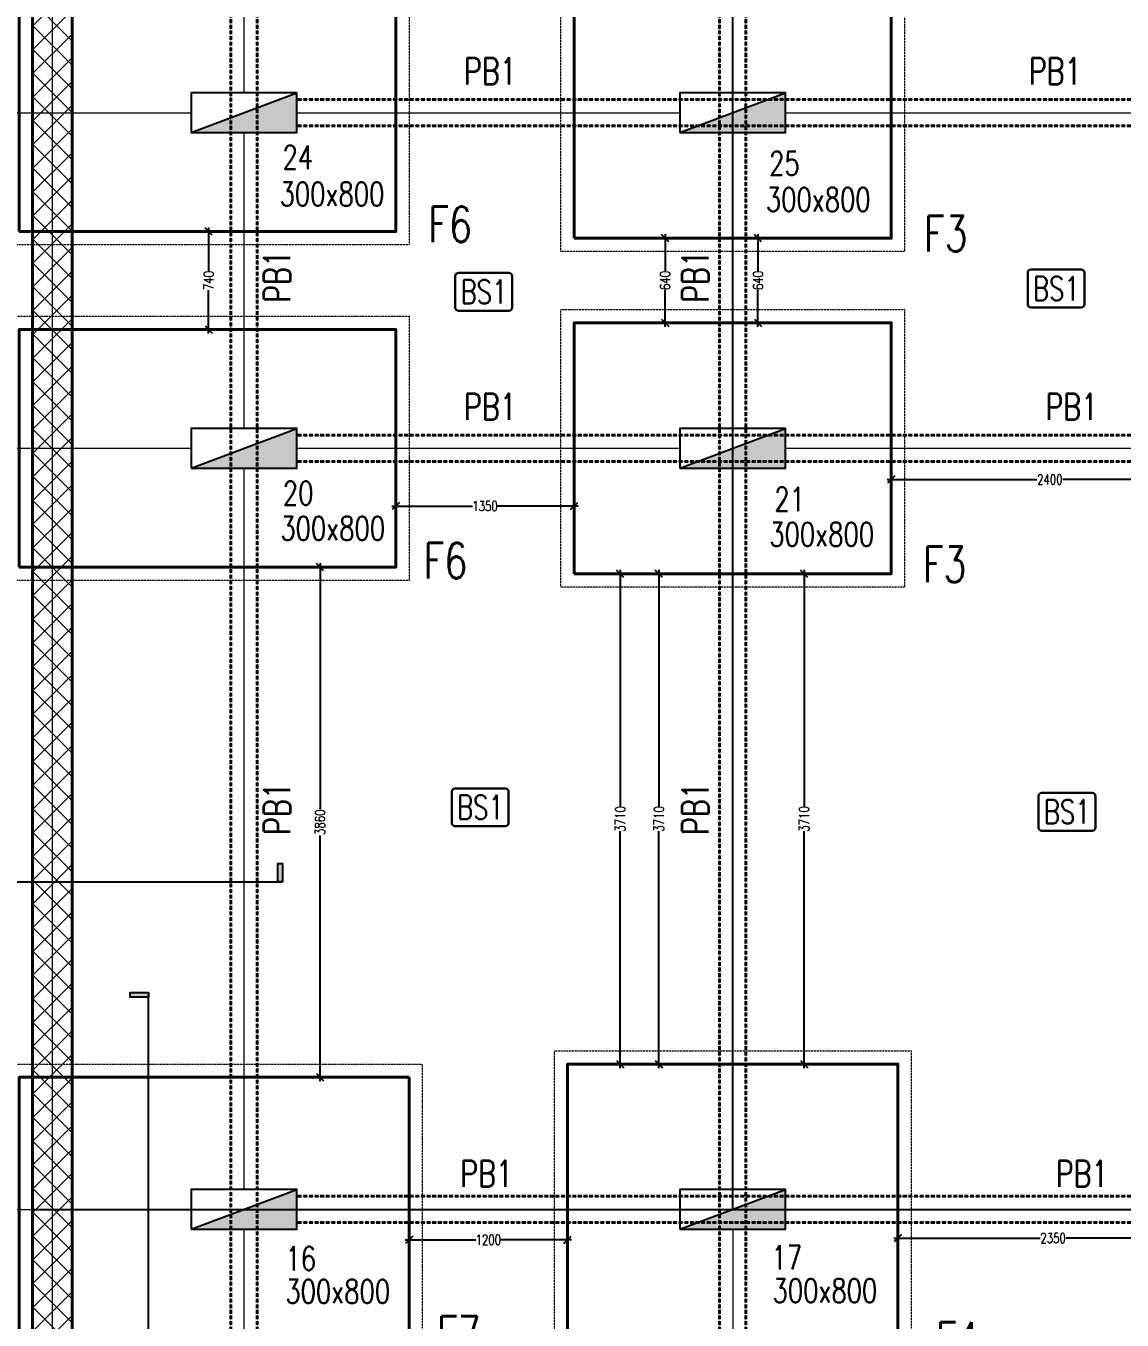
# Model space of a CAD drawing. Header units: millimetres. Extents: x -226110 to 125224, y -84 to 62581.
# Drawn here: x -51959 to -43662, y 17864 to 27659 of the extents above; entities that cross this region are included whole.
import ezdxf
from ezdxf.enums import TextEntityAlignment as Align

# ---------------------------------------------------------------- set-up
doc = ezdxf.new("R2010")
doc.units = ezdxf.units.MM
doc.set_wipeout_variables(frame=1)
for name, pattern in [('CENTER', [2, 1.25, -0.25, 0.25, -0.25]), ('CENTER2', [28.575, 19.05, -3.175, 3.175, -3.175]), ('DASHED2', [9.525, 6.35, -3.175]), ('DOT2', [0.125, 0, -0.125]), ('HIDDEN', [0.375, 0.25, -0.125]), ('HIDDEN2', [4.7625, 3.175, -1.5875])]:
    doc.linetypes.add(name, pattern=pattern)
for name, color, linetype, lineweight in [('Geo Col Size', 36, 'Continuous', 30), ('Geo GF11.12.23$0$Geo Col Hatch', 66, 'Continuous', 5), ('Geo GF11.12.23$0$Geo Column', 10, 'Continuous', 25), ('Geo-Beam 3', 9, 'HIDDEN2', 40), ('Geo-COLUMN-NO', 3, 'Continuous', 30), ('Geo-COLUMNS', 10, 'Continuous', 30), ('Geo-Dim  Sec & Plan', 250, 'Continuous', 25), ('Geo-Footing', 22, 'Continuous', 40), ('Geo-Footing inner L', 48, 'Continuous', 20), ('Geo-Footing Name', 7, 'Continuous', 30), ('Geo-Footing Pcc L', 251, 'HIDDEN', 13), ('Geo-GRID', 250, 'CENTER2', 13), ('Geo-Grid L', 250, 'CENTER', 13), ('Geo-RCC-PATT-RAMP', 8, 'Continuous', 13), ('Geo-Retaining-W-L', 126, 'Continuous', 40), ('Geo-Sec Sml', 7, 'Continuous', 25), ('Geo-TEXT-SLAB', 232, 'Continuous', 30)]:
    doc.layers.add(name, color=color, linetype=linetype, lineweight=lineweight)
doc.styles.add('Geo Txt Narr', font='simplex8.shx')
doc.styles.add('ISCOPEUR', font='isocpeur.ttf')
doc.styles.add('simplex', font='simplex.shx', dxfattribs={"width": 0.75})
doc.dimstyles.new('Geo1-30 Dim 100', dxfattribs={"dimtxt": 75, "dimasz": 55, "dimexe": 50, "dimexo": 0.2, "dimgap": 0.1, "dimtad": 0, "dimdec": 0, "dimdsep": 46, "dimtxsty": 'simplex', "dimblk": 'OBLIQUE', "dimcen": 5, "dimdle": 30, "dimclrd": 252, "dimclre": 252, "dimclrt": 34, "dimadec": 0, "dimazin": 0, "dimtfac": 1, "dimtdec": 0, "dimtmove": 0, "dimatfit": 3, "dimfxl": 100, "dimfxlon": 1, "dimlwd": -1, "dimlwe": -1, "dimarcsym": 0})

# ---------------------------------------------------------------- blocks, each defined once
blk = doc.blocks.new('*U681')
at = {"layer": 'Geo-Footing'}
blk.add_lwpolyline([(-1700, -900), (-1700, 900), (1150, 900), (1150, -900)], close=True, dxfattribs=at)
at = {"layer": 'Geo-Footing inner L', "linetype": 'DOT2', "ltscale": 2}
blk.add_lwpolyline([(-400, -150), (400, -150), (400, 150), (-400, 150)], close=True, dxfattribs=at)
at = {"layer": 'Geo-Footing Pcc L', "linetype": 'DASHED2', "lineweight": 20, "ltscale": 0.3}
blk.add_lwpolyline([(-1800, -1000), (-1800, 1000), (1250, 1000), (1250, -1000)], close=True, dxfattribs=at)
at = {"layer": 'Geo-Footing Name', "style": 'simplex', "width": 0.75}
blk.add_attdef('F6', (1045, -1485), '', height=270, dxfattribs=at)
blk = doc.blocks.new('GRID')
at = {"layer": 'Geo-Grid L', "ltscale": 3}
for p, q in [((-9570, 51726.6), (-9570, -6705.1)), ((-8120, 51726.6), (-8120, -6705.1)), ((-4420, 51726.6), (-4420, -6705.1)), ((-12192.8, 16600), (13410.8, 16600)), ((-12192.8, 14060.1), (13410.8, 14060.1)), ((-12192.8, 8300), (13410.8, 8300))]:
    blk.add_line(p, q, dxfattribs=at)
blk = doc.blocks.new('A$C20a6246b1')
at = {"layer": 'Geo-RCC-PATT-RAMP'}
h = blk.add_hatch(dxfattribs=at)
h.set_pattern_fill('ANSI37', color=256, scale=40)
edge = h.paths.add_edge_path()
edge.add_line((10909.6, 11849.5), (10909.6, 8599.5))
edge.add_line((10909.6, 8599.5), (11109.5, 8599.5))
edge.add_line((11109.5, 8599.5), (11109.5, 1999.5))
edge.add_line((11109.5, 1999.5), (12009.5, 1999.5))
edge.add_line((12009.5, 1999.5), (12009.5, -800.5))
edge.add_line((12009.5, -800.5), (-2810.5, -800.5))
edge.add_line((-2810.5, -800.5), (-2810.5, 45749.5))
edge.add_line((-2810.5, 45749.5), (-1510.5, 45749.5))
edge.add_line((-1510.5, 45749.5), (-1510.5, 51339.5))
edge.add_line((-1510.5, 51339.5), (2439.5, 51339.5))
edge.add_arc((4876.8, 51453.3), 2439.9, 93.09999, 182.67342, ccw=False)
edge.add_line((4744.8, 53889.7), (12205.4, 53889.5))
edge.add_arc((11922.2, 48006.6), 5889.8, 54.59966, 87.24425, ccw=False)
edge.add_line((15334.1, 52807.5), (15912.2, 52338.8))
edge.add_arc((11852, 47931.9), 5992.2, 10.07153, 47.3451, ccw=False)
edge.add_arc((17259.5, 48892.3), 500, 0, 10.07153, ccw=False)
edge.add_line((17759.5, 48892.3), (17759.5, -1000.6))
edge.add_line((17759.5, -1000.6), (18059.5, -1000.6))
edge.add_line((18059.5, -1000.6), (18059.5, 48874.5))
edge.add_arc((17059.5, 48874.5), 1000, 0, 10.26058)
edge.add_arc((11852, 47931.9), 6292.2, 10.26058, 47.43257)
edge.add_line((16108.4, 52565.9), (15515.7, 53046.4))
edge.add_arc((11922.2, 48006.6), 6189.8, 54.51055, 87.31184)
edge.add_line((12212.5, 54189.5), (4756.4, 54189.7))
edge.add_arc((4875.2, 51454), 2738.3, 92.48497, 176.11415)
edge.add_line((2143.2, 51639.5), (-1810.5, 51639.5))
edge.add_line((-1810.5, 51639.5), (-1810.5, 46049.5))
edge.add_line((-1810.5, 46049.5), (-3110.5, 46049.5))
edge.add_line((-3110.5, 46049.5), (-3110.5, -1100.5))
edge.add_line((-3110.5, -1100.5), (12309.5, -1100.5))
edge.add_line((12309.5, -1100.5), (12309.5, 2299.5))
edge.add_line((12309.5, 2299.5), (11409.5, 2299.5))
edge.add_line((11409.5, 2299.5), (11409.5, 8899.5))
edge.add_line((11409.5, 8899.5), (11209.6, 8899.5))
edge.add_line((11209.6, 8899.5), (11209.6, 11549.5))
edge.add_line((11209.6, 11549.5), (12309.5, 11549.5))
edge.add_line((12309.5, 11549.5), (12309.5, 49039.5))
edge.add_line((12309.5, 49039.5), (7389.5, 49039.5))
edge.add_line((7389.5, 49039.5), (7389.5, 48739.5))
edge.add_line((7389.5, 48739.5), (12009.5, 48739.5))
edge.add_line((12009.5, 48739.5), (12009.5, 11849.5))
edge.add_line((12009.5, 11849.5), (10909.6, 11849.5))
at = {"layer": 'Geo-Retaining-W-L'}
for points in [[(-3110.5, 46049.5), (-3110.5, -1100.5), (12309.5, -1100.5), (12309.5, 2299.5), (11409.5, 2299.5), (11409.5, 8899.5), (11209.6, 8899.5), (11209.6, 11549.5), (12309.5, 11549.5), (12309.5, 49039.5)], [(12009.5, 48739.5), (12009.5, 11849.5), (10909.6, 11849.5), (10909.6, 8599.5), (11109.5, 8599.5), (11109.5, 1999.5), (12009.5, 1999.5), (12009.5, -800.5), (-2810.5, -800.5), (-2810.5, 45749.5)]]:
    blk.add_lwpolyline(points, dxfattribs=at)
blk = doc.blocks.new('*U512')
at = {"layer": 'Geo-Footing'}
blk.add_lwpolyline([(-1200, -950), (-1200, 950), (1200, 950), (1200, -950)], close=True, dxfattribs=at)
at = {"layer": 'Geo-Footing Pcc L', "linetype": 'DASHED2', "lineweight": 20, "ltscale": 0.3}
blk.add_lwpolyline([(-1300, -1050), (-1300, 1050), (1300, 1050), (1300, -1050)], close=True, dxfattribs=at)
at = {"layer": 'Geo-Footing Name', "style": 'simplex', "width": 0.75}
blk.add_attdef('F3', (1280, -1310), '', height=270, dxfattribs=at)
blk = doc.blocks.new('*U1255')
at = {"layer": 'Geo Col Size', "style": 'simplex', "width": 0.75}
blk.add_attdef('300X800', (278.4, -468.6), '', height=180, dxfattribs=at)
blk.add_wipeout([(-400, 150), (400, 150), (400, -150), (-400, -150)]).dxf.layer = 'Geo GF11.12.23$0$Geo Column'
at = {"layer": 'Geo GF11.12.23$0$Geo Col Hatch'}
h = blk.add_hatch(color=256, dxfattribs=at)
h.dxf.hatch_style = 1
h.paths.add_polyline_path([(-400, -150), (400, -150), (400, 150)])
at = {"layer": 'Geo GF11.12.23$0$Geo Column'}
blk.add_line((-400, -150), (400, 150), dxfattribs=at)
blk.add_lwpolyline([(-400, -150), (400, -150), (400, 150), (-400, 150)], close=True, dxfattribs=at)
blk = doc.blocks.new('Geo GF11.12.23')
ref = blk.add_blockref('*U1255', (46433, 24543))
ref.add_attrib('300X800', '300x800', (46703.6, 23837.6), dxfattribs={"layer": 'Geo Col Size', "height": 180, "style": 'simplex', "width": 0.75})
ref = blk.add_blockref('*U1255', (50133, 24543))
ref.add_attrib('300X800', '300x800', (50384, 23795.6), dxfattribs={"layer": 'Geo Col Size', "height": 180, "style": 'simplex', "width": 0.75})
ref = blk.add_blockref('*U1255', (46433, 22003))
ref.add_attrib('300X800', '300x800', (46709.2, 21306.8), dxfattribs={"layer": 'Geo Col Size', "height": 180, "style": 'simplex', "width": 0.75})
ref = blk.add_blockref('*U1255', (50133, 22003))
ref.add_attrib('300X800', '300x800', (50410, 21261.8), dxfattribs={"layer": 'Geo Col Size', "height": 180, "style": 'simplex', "width": 0.75})
ref = blk.add_blockref('*U1255', (46433, 16243))
ref.add_attrib('300X800', '300x800', (46747.2, 15532.1), dxfattribs={"layer": 'Geo Col Size', "height": 180, "style": 'simplex', "width": 0.75})
ref = blk.add_blockref('*U1255', (50133, 16243))
ref.add_attrib('300X800', '300x800', (50434.2, 15537.8), dxfattribs={"layer": 'Geo Col Size', "height": 180, "style": 'simplex', "width": 0.75})
at = {"layer": 'Geo-COLUMN-NO', "style": 'simplex', "width": 0.75}
for s, p in [('24', (46725.6, 24115.5)), ('25', (50408.5, 24069.6)), ('20', (46727.7, 21573.2, -42.4)), ('21', (50448.2, 21528.2, -42.4)), ('17', (50426.5, 15788.7, -42.4)), ('16', (46748.1, 15781.2, -42.4))]:
    blk.add_text(s, height=180, dxfattribs=at).set_placement(p)
blk = doc.blocks.new('*U617')
at = {"layer": 'Geo-Sec Sml', "ltscale": 0.1}
for points in [[(10.5, 7, -0.414214), (17.5, 0), (21, 0), (10.5, 10.5), (0, 0), (3.5, 0, -0.414214)], [(90.05, 4.67), (88.88, 4.67), (88.88, 0), (90.05, 0)]]:
    blk.add_hatch(color=162, dxfattribs=at).paths.add_polyline_path(points)
at = {"color": 8}
blk.add_line((17.5, 0), (90.05, 0), dxfattribs=at)
blk.add_lwpolyline([(17.5, 0), (3.5, 0)], dxfattribs=at)
blk.add_circle((10.5, 0), 7, dxfattribs=at)
at = {"layer": 'Geo-Sec Sml'}
blk.add_lwpolyline([(17.5, 0), (21, 0), (10.5, 10.5), (0, 0), (3.5, 0)], dxfattribs=at)
blk.add_lwpolyline([(90.05, 0), (88.88, 0), (88.88, 4.67), (90.05, 4.67)], close=True, dxfattribs=at)
at = {"layer": 'Geo-Sec Sml', "lineweight": 18, "ltscale": 0.1, "style": 'ISCOPEUR'}
blk.add_attdef('00', text='', height=3, dxfattribs=at).set_placement((10.5, 3.5), align=Align.MIDDLE)
at = {"layer": 'Geo-Sec Sml', "color": 1, "style": 'Geo Txt Narr'}
blk.add_attdef('00', text='', height=2.5, dxfattribs=at).set_placement((10.5, -2.33), align=Align.MIDDLE)
blk = doc.blocks.new('*U687')
at = {"layer": 'Geo-Footing'}
blk.add_lwpolyline([(1250, 1000), (1250, -1000), (-1700, -1000), (-1700, 1000)], close=True, dxfattribs=at)
at = {"layer": 'Geo-Footing inner L', "linetype": 'DOT2', "ltscale": 2}
blk.add_lwpolyline([(-400, 150), (400, 150), (400, -150), (-400, -150)], close=True, dxfattribs=at)
at = {"layer": 'Geo-Footing Pcc L', "linetype": 'DASHED2', "lineweight": 20, "ltscale": 0.3}
blk.add_lwpolyline([(1350, 1100), (1350, -1100), (-1800, -1100), (-1800, 1100)], close=True, dxfattribs=at)
at = {"layer": 'Geo-Footing Name', "style": 'simplex', "width": 0.75}
blk.add_attdef('F7', (1165, -1535), '', height=270, dxfattribs=at)
blk = doc.blocks.new('*U604')
at = {"layer": 'Geo-Sec Sml', "ltscale": 0.1}
for points in [[(5.83, 285.8), (5.83, 284.63), (10.5, 284.63), (10.5, 285.8)], [(3.5, 0, -0.414214), (10.5, 7), (10.5, 10.5), (0, 0), (10.5, -10.5), (10.5, -7, -0.414214)]]:
    blk.add_hatch(color=162, dxfattribs=at).paths.add_polyline_path(points)
at = {"color": 8}
blk.add_line((10.5, 7), (10.5, 285.8), dxfattribs=at)
blk.add_lwpolyline([(17.5, 0), (3.5, 0)], dxfattribs=at)
blk.add_circle((10.5, 0), 7, dxfattribs=at)
at = {"layer": 'Geo-Sec Sml'}
blk.add_lwpolyline([(10.5, 285.8), (10.5, 284.63), (5.83, 284.63), (5.83, 285.8)], close=True, dxfattribs=at)
blk.add_lwpolyline([(10.5, 7), (10.5, 10.5), (0, 0), (10.5, -10.5), (10.5, -7)], dxfattribs=at)
at = {"layer": 'Geo-Sec Sml', "lineweight": 18, "ltscale": 0.1, "style": 'ISCOPEUR'}
blk.add_attdef('00', text='', height=3, dxfattribs=at).set_placement((10.5, 3.5), align=Align.MIDDLE)
at = {"layer": 'Geo-Sec Sml', "color": 1, "style": 'Geo Txt Narr'}
blk.add_attdef('00', text='', height=2.5, dxfattribs=at).set_placement((10.5, -2.33), align=Align.MIDDLE)
blk = doc.blocks.new('*U956')
at = {"layer": 'Geo-Footing'}
blk.add_lwpolyline([(-1250, -1100), (-1250, 1100), (1250, 1100), (1250, -1100)], close=True, dxfattribs=at)
at = {"layer": 'Geo-Footing Pcc L', "linetype": 'DASHED2', "lineweight": 20, "ltscale": 0.3}
blk.add_lwpolyline([(-1350, -1200), (-1350, 1200), (1350, 1200), (1350, -1200)], close=True, dxfattribs=at)
at = {"layer": 'Geo-Footing Name', "style": 'simplex', "width": 0.75}
blk.add_attdef('F4', (1609.1, -1181.9), '', height=270, dxfattribs=at)
blk = doc.blocks.new('_Oblique')
at = {"color": 0, "linetype": 'ByBlock', "lineweight": -2}
blk.add_line((-0.5, -0.5), (0.5, 0.5), dxfattribs=at)
blk = doc.blocks.new('*D1309')
at = {"layer": 'Geo-Dim  Sec & Plan', "color": 252, "transparency": 16777216}
for p, q in [((-49158.8, 24124.9), (-49158.8, 23974.9)), ((-47808.8, 24124.9), (-47808.8, 23974.9))]:
    blk.add_line(p, q, dxfattribs=at)
at = {"layer": 'Geo-Dim  Sec & Plan', "color": 252, "linetype": 'Continuous', "transparency": 16777216}
for p, q in [((-49188.8, 24024.9), (-48577.7, 24024.9)), ((-47778.8, 24024.9), (-48390, 24024.9))]:
    blk.add_line(p, q, dxfattribs=at)
at = {"layer": 'Geo-Dim  Sec & Plan', "color": 252, "transparency": 16777216, "xscale": 55, "yscale": 55, "zscale": 55, "rotation": 180}
blk.add_blockref('_Oblique', (-49158.8, 24024.9), dxfattribs=at)
at = {"layer": 'Geo-Dim  Sec & Plan', "color": 252, "transparency": 16777216, "xscale": 55, "yscale": 55, "zscale": 55}
blk.add_blockref('_Oblique', (-47808.8, 24024.9), dxfattribs=at)
at = {"layer": 'Geo-Dim  Sec & Plan', "color": 34, "transparency": 16777216, "insert": (-48483.8, 24024.9), "char_height": 75, "attachment_point": 5, "style": 'simplex'}
blk.add_mtext('1350', dxfattribs=at)
blk = doc.blocks.new('*D1311')
at = {"layer": 'Geo-Dim  Sec & Plan', "color": 252, "transparency": 16777216}
for p, q in [((-52721.5, 23561.7), (-52871.5, 23561.7)), ((-52721.5, 19701.7), (-52871.5, 19701.7))]:
    blk.add_line(p, q, dxfattribs=at)
at = {"layer": 'Geo-Dim  Sec & Plan', "color": 252, "linetype": 'Continuous', "transparency": 16777216}
for p, q in [((-52821.5, 23591.7), (-52821.5, 21730.9)), ((-52821.5, 19671.7), (-52821.5, 21532.5))]:
    blk.add_line(p, q, dxfattribs=at)
at = {"layer": 'Geo-Dim  Sec & Plan', "color": 252, "transparency": 16777216, "xscale": 55, "yscale": 55, "zscale": 55}
for p, rotation in [((-52821.5, 23561.7), 90), ((-52821.5, 19701.7), 270)]:
    blk.add_blockref('_Oblique', p, dxfattribs=dict(at, rotation=rotation))
at = {"layer": 'Geo-Dim  Sec & Plan', "color": 34, "transparency": 16777216, "insert": (-52821.5, 21631.7), "char_height": 75, "attachment_point": 5, "rotation": 90, "style": 'simplex'}
blk.add_mtext('3860', dxfattribs=at)
blk = doc.blocks.new('*D1304')
at = {"layer": 'Geo-Dim  Sec & Plan', "color": 252, "transparency": 16777216}
for p, q in [((-46168.6, 23511.7), (-46018.6, 23511.7)), ((-46168.6, 19801.7), (-46018.6, 19801.7))]:
    blk.add_line(p, q, dxfattribs=at)
at = {"layer": 'Geo-Dim  Sec & Plan', "color": 252, "linetype": 'Continuous', "transparency": 16777216}
for p, q in [((-46068.6, 23541.7), (-46068.6, 21750.6)), ((-46068.6, 19771.7), (-46068.6, 21562.9))]:
    blk.add_line(p, q, dxfattribs=at)
at = {"layer": 'Geo-Dim  Sec & Plan', "color": 252, "transparency": 16777216, "xscale": 55, "yscale": 55, "zscale": 55}
for p, rotation in [((-46068.6, 23511.7), 90), ((-46068.6, 19801.7), 270)]:
    blk.add_blockref('_Oblique', p, dxfattribs=dict(at, rotation=rotation))
at = {"layer": 'Geo-Dim  Sec & Plan', "color": 34, "transparency": 16777216, "insert": (-46068.6, 21656.7), "char_height": 75, "attachment_point": 5, "rotation": 90, "style": 'simplex'}
blk.add_mtext('3710', dxfattribs=at)
blk = doc.blocks.new('*D1279')
at = {"layer": 'Geo-Dim  Sec & Plan', "color": 252, "transparency": 16777216}
for p, q in [((-49832.7, 23561.7), (-49682.7, 23561.7)), ((-49832.7, 19701.7), (-49682.7, 19701.7))]:
    blk.add_line(p, q, dxfattribs=at)
at = {"layer": 'Geo-Dim  Sec & Plan', "color": 252, "linetype": 'Continuous', "transparency": 16777216}
for p, q in [((-49732.7, 23591.7), (-49732.7, 21730.9)), ((-49732.7, 19671.7), (-49732.7, 21532.5))]:
    blk.add_line(p, q, dxfattribs=at)
at = {"layer": 'Geo-Dim  Sec & Plan', "color": 252, "transparency": 16777216, "xscale": 55, "yscale": 55, "zscale": 55}
for p, rotation in [((-49732.7, 23561.7), 90), ((-49732.7, 19701.7), 270)]:
    blk.add_blockref('_Oblique', p, dxfattribs=dict(at, rotation=rotation))
at = {"layer": 'Geo-Dim  Sec & Plan', "color": 34, "transparency": 16777216, "insert": (-49732.7, 21631.7), "char_height": 75, "attachment_point": 5, "rotation": 90, "style": 'simplex'}
blk.add_mtext('3860', dxfattribs=at)
blk = doc.blocks.new('*D1323')
at = {"layer": 'Geo-Dim  Sec & Plan', "color": 252, "transparency": 16777216}
for p, q in [((-50475.4, 26101.7), (-50625.4, 26101.7)), ((-50475.4, 25361.7), (-50625.4, 25361.7))]:
    blk.add_line(p, q, dxfattribs=at)
at = {"layer": 'Geo-Dim  Sec & Plan', "color": 252, "linetype": 'Continuous', "transparency": 16777216}
for p, q in [((-50575.4, 26131.7), (-50575.4, 25804.1)), ((-50575.4, 25331.7), (-50575.4, 25659.3))]:
    blk.add_line(p, q, dxfattribs=at)
at = {"layer": 'Geo-Dim  Sec & Plan', "color": 252, "transparency": 16777216, "xscale": 55, "yscale": 55, "zscale": 55}
for p, rotation in [((-50575.4, 26101.7), 90), ((-50575.4, 25361.7), 270)]:
    blk.add_blockref('_Oblique', p, dxfattribs=dict(at, rotation=rotation))
at = {"layer": 'Geo-Dim  Sec & Plan', "color": 34, "transparency": 16777216, "insert": (-50575.4, 25731.7), "char_height": 75, "attachment_point": 5, "rotation": 90, "style": 'simplex'}
blk.add_mtext('740', dxfattribs=at)
blk = doc.blocks.new('*D1281')
at = {"layer": 'Geo-Dim  Sec & Plan', "color": 252, "transparency": 16777216}
for p, q in [((-47067.7, 23511.7), (-47217.7, 23511.7)), ((-47067.7, 19801.7), (-47217.7, 19801.7))]:
    blk.add_line(p, q, dxfattribs=at)
at = {"layer": 'Geo-Dim  Sec & Plan', "color": 252, "linetype": 'Continuous', "transparency": 16777216}
for p, q in [((-47167.7, 23541.7), (-47167.7, 21750.6)), ((-47167.7, 19771.7), (-47167.7, 21562.9))]:
    blk.add_line(p, q, dxfattribs=at)
at = {"layer": 'Geo-Dim  Sec & Plan', "color": 252, "transparency": 16777216, "xscale": 55, "yscale": 55, "zscale": 55}
for p, rotation in [((-47167.7, 23511.7), 90), ((-47167.7, 19801.7), 270)]:
    blk.add_blockref('_Oblique', p, dxfattribs=dict(at, rotation=rotation))
at = {"layer": 'Geo-Dim  Sec & Plan', "color": 34, "transparency": 16777216, "insert": (-47167.7, 21656.7), "char_height": 75, "attachment_point": 5, "rotation": 90, "style": 'simplex'}
blk.add_mtext('3710', dxfattribs=at)
blk = doc.blocks.new('*D1328')
at = {"layer": 'Geo-Dim  Sec & Plan', "color": 252, "linetype": 'Continuous', "transparency": 16777216}
for p, q in [((-46417.6, 26081.7), (-46417.6, 25804.1)), ((-46417.6, 25381.7), (-46417.6, 25659.3))]:
    blk.add_line(p, q, dxfattribs=at)
at = {"layer": 'Geo-Dim  Sec & Plan', "color": 252, "transparency": 16777216}
for p, q in [((-46517.6, 26051.7), (-46367.6, 26051.7)), ((-46517.6, 25411.7), (-46367.6, 25411.7))]:
    blk.add_line(p, q, dxfattribs=at)
at = {"layer": 'Geo-Dim  Sec & Plan', "color": 252, "transparency": 16777216, "xscale": 55, "yscale": 55, "zscale": 55}
for p, rotation in [((-46417.6, 26051.7), 90), ((-46417.6, 25411.7), 270)]:
    blk.add_blockref('_Oblique', p, dxfattribs=dict(at, rotation=rotation))
at = {"layer": 'Geo-Dim  Sec & Plan', "color": 34, "transparency": 16777216, "insert": (-46417.6, 25731.7), "char_height": 75, "attachment_point": 5, "rotation": 90, "style": 'simplex'}
blk.add_mtext('640', dxfattribs=at)
blk = doc.blocks.new('*D1336')
at = {"layer": 'Geo-Dim  Sec & Plan', "color": 252, "transparency": 16777216}
for p, q in [((-49058.8, 18571.9), (-49058.8, 18421.9)), ((-47858.8, 18571.9), (-47858.8, 18421.9))]:
    blk.add_line(p, q, dxfattribs=at)
at = {"layer": 'Geo-Dim  Sec & Plan', "color": 252, "linetype": 'Continuous', "transparency": 16777216}
for p, q in [((-49088.8, 18471.9), (-48552.7, 18471.9)), ((-47828.8, 18471.9), (-48365, 18471.9))]:
    blk.add_line(p, q, dxfattribs=at)
at = {"layer": 'Geo-Dim  Sec & Plan', "color": 252, "transparency": 16777216, "xscale": 55, "yscale": 55, "zscale": 55, "rotation": 180}
blk.add_blockref('_Oblique', (-49058.8, 18471.9), dxfattribs=at)
at = {"layer": 'Geo-Dim  Sec & Plan', "color": 252, "transparency": 16777216, "xscale": 55, "yscale": 55, "zscale": 55}
blk.add_blockref('_Oblique', (-47858.8, 18471.9), dxfattribs=at)
at = {"layer": 'Geo-Dim  Sec & Plan', "color": 34, "transparency": 16777216, "insert": (-48458.8, 18471.9), "char_height": 75, "attachment_point": 5, "style": 'simplex'}
blk.add_mtext('1200', dxfattribs=at)
blk = doc.blocks.new('*D1337')
at = {"layer": 'Geo-Dim  Sec & Plan', "color": 252, "transparency": 16777216}
for p, q in [((-45358.8, 18584.7), (-45358.8, 18434.7)), ((-43008.8, 18584.7), (-43008.8, 18434.7))]:
    blk.add_line(p, q, dxfattribs=at)
at = {"layer": 'Geo-Dim  Sec & Plan', "color": 252, "linetype": 'Continuous', "transparency": 16777216}
for p, q in [((-45388.8, 18484.7), (-44283, 18484.7)), ((-42978.8, 18484.7), (-44084.6, 18484.7))]:
    blk.add_line(p, q, dxfattribs=at)
at = {"layer": 'Geo-Dim  Sec & Plan', "color": 252, "transparency": 16777216, "xscale": 55, "yscale": 55, "zscale": 55, "rotation": 180}
blk.add_blockref('_Oblique', (-45358.8, 18484.7), dxfattribs=at)
at = {"layer": 'Geo-Dim  Sec & Plan', "color": 252, "transparency": 16777216, "xscale": 55, "yscale": 55, "zscale": 55}
blk.add_blockref('_Oblique', (-43008.8, 18484.7), dxfattribs=at)
at = {"layer": 'Geo-Dim  Sec & Plan', "color": 34, "transparency": 16777216, "insert": (-44183.8, 18484.7), "char_height": 75, "attachment_point": 5, "style": 'simplex'}
blk.add_mtext('2350', dxfattribs=at)
blk = doc.blocks.new('*D1339')
at = {"layer": 'Geo-Dim  Sec & Plan', "color": 252, "transparency": 16777216}
for p, q in [((-45408.8, 24325.9), (-45408.8, 24175.9)), ((-43008.8, 24325.9), (-43008.8, 24175.9))]:
    blk.add_line(p, q, dxfattribs=at)
at = {"layer": 'Geo-Dim  Sec & Plan', "color": 252, "linetype": 'Continuous', "transparency": 16777216}
for p, q in [((-45438.8, 24225.9), (-44308, 24225.9)), ((-42978.8, 24225.9), (-44109.6, 24225.9))]:
    blk.add_line(p, q, dxfattribs=at)
at = {"layer": 'Geo-Dim  Sec & Plan', "color": 252, "transparency": 16777216, "xscale": 55, "yscale": 55, "zscale": 55, "rotation": 180}
blk.add_blockref('_Oblique', (-45408.8, 24225.9), dxfattribs=at)
at = {"layer": 'Geo-Dim  Sec & Plan', "color": 252, "transparency": 16777216, "xscale": 55, "yscale": 55, "zscale": 55}
blk.add_blockref('_Oblique', (-43008.8, 24225.9), dxfattribs=at)
at = {"layer": 'Geo-Dim  Sec & Plan', "color": 34, "transparency": 16777216, "insert": (-44208.8, 24225.9), "char_height": 75, "attachment_point": 5, "style": 'simplex'}
blk.add_mtext('2400', dxfattribs=at)
blk = doc.blocks.new('*D1282')
at = {"layer": 'Geo-Dim  Sec & Plan', "color": 252, "transparency": 16777216}
for p, q in [((-47359.9, 23511.7), (-47509.9, 23511.7)), ((-47359.9, 19801.7), (-47509.9, 19801.7))]:
    blk.add_line(p, q, dxfattribs=at)
at = {"layer": 'Geo-Dim  Sec & Plan', "color": 252, "linetype": 'Continuous', "transparency": 16777216}
for p, q in [((-47459.9, 23541.7), (-47459.9, 21750.6)), ((-47459.9, 19771.7), (-47459.9, 21562.9))]:
    blk.add_line(p, q, dxfattribs=at)
at = {"layer": 'Geo-Dim  Sec & Plan', "color": 252, "transparency": 16777216, "xscale": 55, "yscale": 55, "zscale": 55}
for p, rotation in [((-47459.9, 23511.7), 90), ((-47459.9, 19801.7), 270)]:
    blk.add_blockref('_Oblique', p, dxfattribs=dict(at, rotation=rotation))
at = {"layer": 'Geo-Dim  Sec & Plan', "color": 34, "transparency": 16777216, "insert": (-47459.9, 21656.7), "char_height": 75, "attachment_point": 5, "rotation": 90, "style": 'simplex'}
blk.add_mtext('3710', dxfattribs=at)
blk = doc.blocks.new('*D1283')
at = {"layer": 'Geo-Dim  Sec & Plan', "color": 252, "linetype": 'Continuous', "transparency": 16777216}
for p, q in [((-47120.6, 26081.7), (-47120.6, 25804.1)), ((-47120.6, 25381.7), (-47120.6, 25659.3))]:
    blk.add_line(p, q, dxfattribs=at)
at = {"layer": 'Geo-Dim  Sec & Plan', "color": 252, "transparency": 16777216}
for p, q in [((-47020.6, 26051.7), (-47170.6, 26051.7)), ((-47020.6, 25411.7), (-47170.6, 25411.7))]:
    blk.add_line(p, q, dxfattribs=at)
at = {"layer": 'Geo-Dim  Sec & Plan', "color": 252, "transparency": 16777216, "xscale": 55, "yscale": 55, "zscale": 55}
for p, rotation in [((-47120.6, 26051.7), 90), ((-47120.6, 25411.7), 270)]:
    blk.add_blockref('_Oblique', p, dxfattribs=dict(at, rotation=rotation))
at = {"layer": 'Geo-Dim  Sec & Plan', "color": 34, "transparency": 16777216, "insert": (-47120.6, 25731.7), "char_height": 75, "attachment_point": 5, "rotation": 90, "style": 'simplex'}
blk.add_mtext('640', dxfattribs=at)
blk = doc.blocks.new('*D1367')
at = {"layer": 'Geo-Dim  Sec & Plan', "color": 252, "transparency": 16777216}
for p, q in [((-57473.4, 35101.7), (-57623.4, 35101.7)), ((-57473.4, 18701.7), (-57623.4, 18701.7))]:
    blk.add_line(p, q, dxfattribs=at)
at = {"layer": 'Geo-Dim  Sec & Plan', "color": 252, "linetype": 'Continuous', "transparency": 16777216}
for p, q in [((-57573.4, 35131.7), (-57573.4, 27022.3)), ((-57573.4, 18671.7), (-57573.4, 26781))]:
    blk.add_line(p, q, dxfattribs=at)
at = {"layer": 'Geo-Dim  Sec & Plan', "color": 252, "transparency": 16777216, "xscale": 55, "yscale": 55, "zscale": 55}
for p, rotation in [((-57573.4, 35101.7), 90), ((-57573.4, 18701.7), 270)]:
    blk.add_blockref('_Oblique', p, dxfattribs=dict(at, rotation=rotation))
at = {"layer": 'Geo-Dim  Sec & Plan', "color": 34, "transparency": 16777216, "insert": (-57573.4, 26901.7), "char_height": 75, "attachment_point": 5, "rotation": 90, "style": 'simplex'}
blk.add_mtext('16400', dxfattribs=at)
blk = doc.blocks.new('*D1376')
at = {"layer": 'Geo-Dim  Sec & Plan', "color": 252, "linetype": 'Continuous', "transparency": 16777216}
for p, q in [((-56011.8, 18731.7), (-56011.8, 11767)), ((-56011.8, 4571.7), (-56011.8, 11536.4))]:
    blk.add_line(p, q, dxfattribs=at)
at = {"layer": 'Geo-Dim  Sec & Plan', "color": 252, "transparency": 16777216}
for p, q in [((-55911.8, 18701.7), (-56061.8, 18701.7)), ((-55911.8, 4601.7), (-56061.8, 4601.7))]:
    blk.add_line(p, q, dxfattribs=at)
at = {"layer": 'Geo-Dim  Sec & Plan', "color": 252, "transparency": 16777216, "xscale": 55, "yscale": 55, "zscale": 55}
for p, rotation in [((-56011.8, 18701.7), 90), ((-56011.8, 4601.7), 270)]:
    blk.add_blockref('_Oblique', p, dxfattribs=dict(at, rotation=rotation))
at = {"layer": 'Geo-Dim  Sec & Plan', "color": 34, "transparency": 16777216, "insert": (-56011.8, 11651.7), "char_height": 75, "attachment_point": 5, "rotation": 90, "style": 'simplex'}
blk.add_mtext('14100', dxfattribs=at)
blk = doc.blocks.new('*D1383')
at = {"layer": 'Geo-Dim  Sec & Plan', "color": 252, "linetype": 'Continuous', "transparency": 16777216}
for p, q in [((14085.1, 38822.8), (16315.9, 38822.8)), ((18745.1, 38822.8), (16514.3, 38822.8)), ((-61247.8, 35131.7), (-61247.8, 19977.7)), ((-61247.8, 4571.7), (-61247.8, 19725.7))]:
    blk.add_line(p, q, dxfattribs=at)
at = {"layer": 'Geo-Dim  Sec & Plan', "color": 252, "transparency": 16777216}
for p, q in [((14115.1, 38869.2), (14115.1, 38772.8)), ((18715.1, 38869.2), (18715.1, 38772.8)), ((-61147.8, 35101.7), (-61297.8, 35101.7)), ((-61147.8, 4601.7), (-61297.8, 4601.7))]:
    blk.add_line(p, q, dxfattribs=at)
at = {"layer": 'Geo-Dim  Sec & Plan', "color": 252, "transparency": 16777216, "xscale": 55, "yscale": 55, "zscale": 55}
for p, rotation in [((14115.1, 38822.8), 180), ((-61247.8, 35101.7), 90), ((-61247.8, 4601.7), 270)]:
    blk.add_blockref('_Oblique', p, dxfattribs=dict(at, rotation=rotation))
blk.add_blockref('_Oblique', (18715.1, 38822.8), dxfattribs=at)
at = {"layer": 'Geo-Dim  Sec & Plan', "color": 34, "transparency": 16777216, "insert": (16415.1, 38822.8), "char_height": 75, "attachment_point": 5, "style": 'simplex'}
blk.add_mtext('4600', dxfattribs=at)
at = {"layer": 'Geo-Dim  Sec & Plan', "color": 34, "transparency": 16777216, "insert": (-61247.8, 19851.7), "char_height": 75, "attachment_point": 5, "rotation": 90, "style": 'simplex'}
blk.add_mtext('30500', dxfattribs=at)

msp = doc.modelspace()

# ---------------------------------------------------------------- block references
ref = msp.add_blockref('*U512', (-46608.8, 27001.7))
ref.add_attrib('F3', 'F3', (-45161.2, 25952.1), dxfattribs={"layer": 'Geo-Footing Name', "height": 270, "style": 'simplex', "width": 0.75})
ref = msp.add_blockref('*U681', (-50308.8, 27001.7))
ref.add_attrib('F6', 'F6', (-48912.5, 26020.5), dxfattribs={"layer": 'Geo-Footing Name', "height": 270, "style": 'simplex', "width": 0.75})
ref = msp.add_blockref('*U512', (-46608.8, 24461.7))
ref.add_attrib('F3', 'F3', (-45169.9, 23448.6), dxfattribs={"layer": 'Geo-Footing Name', "height": 270, "style": 'simplex', "width": 0.75})
ref = msp.add_blockref('*U681', (-50308.8, 24461.7))
ref.add_attrib('F6', 'F6', (-48947.8, 23475.9), dxfattribs={"layer": 'Geo-Footing Name', "height": 270, "style": 'simplex', "width": 0.75})
at = {"layer": 'Geo-GRID'}
msp.add_blockref('GRID', (-42188.8, 10401.7), dxfattribs=at)
at = {"layer": 'Geo-Retaining-W-L'}
msp.add_blockref('A$C20a6246b1', (-48798.3, 5702.2), dxfattribs=at)

# ---------------------------------------------------------------- dimensions: what is measured, and where the dimension line sits
at = {"layer": 'Geo-Dim  Sec & Plan'}
for base, p1, picture, middle in [((-57573.4, 18701.7), (-51908.8, 35101.7), '*D1367', (-57573.4, 26901.7)), ((-56011.8, 18701.7), (-51908.8, 4601.7), '*D1376', (-56011.8, 11651.7))]:
    dim = msp.add_linear_dim(base=base, p1=p1, p2=(-51908.8, 18701.7), angle=90, dimstyle='Geo1-30 Dim 100', dxfattribs=at)
    dim.commit()
    dim.dimension.update_dxf_attribs({"geometry": picture, "text_midpoint": middle})

# ---------------------------------------------------------------- next in the draw order: block references
at = {"layer": 'Geo-COLUMNS'}
msp.add_blockref('Geo GF11.12.23', (-96741.8, 2458.7), dxfattribs=at)

# ---------------------------------------------------------------- next in the draw order: linework, layer by layer
msp.add_line((-46608.8, 18701.7), (-46608.8, 36051.7))
msp.add_lwpolyline([(-51908.8, 18701.7), (-36488.8, 18701.7), (-36388.8, 35101.7), (-51908.8, 35101.7), (-51908.8, 18701.7)])
at = {"layer": 'Geo-Beam 3', "ltscale": 0.5}
for p, q in [((-50408.8, 7901.7), (-50408.8, 42311.7)), ((-50208.8, 7901.7), (-50208.8, 42311.7)), ((-46708.8, 7901.7), (-46708.8, 42311.7)), ((-46508.8, 7901.7), (-46508.8, 42311.7)), ((-49908.8, 27101.7), (-38488.8, 27101.7)), ((-49908.8, 26901.7), (-38488.8, 26901.7)), ((-49908.8, 24561.7), (-38488.8, 24561.7)), ((-49908.8, 24361.7), (-38488.8, 24361.7)), ((-49908.8, 18801.7), (-38712.9, 18801.7)), ((-49908.8, 18601.7), (-38712.9, 18601.7))]:
    msp.add_line(p, q, dxfattribs=at)
at = {"layer": 'Geo-TEXT-SLAB', "linetype": 'Continuous'}
for points in [[(-48683.4, 25788.9), (-48303.7, 25788.9, -0.414214), (-48278.7, 25763.9), (-48278.7, 25527.3, -0.414214), (-48303.7, 25502.3), (-48683.4, 25502.3, -0.414214), (-48708.4, 25527.3), (-48708.4, 25763.9, -0.414214)], [(-44351.4, 25814.1), (-43971.7, 25814.1, -0.414214), (-43946.7, 25789.1), (-43946.7, 25552.5, -0.414214), (-43971.7, 25527.5), (-44351.4, 25527.5, -0.414214), (-44376.4, 25552.5), (-44376.4, 25789.1, -0.414214)], [(-48709.9, 21888), (-48330.2, 21888, -0.414214), (-48305.2, 21863), (-48305.2, 21626.4, -0.414214), (-48330.2, 21601.4), (-48709.9, 21601.4, -0.414214), (-48734.9, 21626.4), (-48734.9, 21863, -0.414214)], [(-44268.6, 21853.9), (-43888.9, 21853.9, -0.414214), (-43863.9, 21828.9), (-43863.9, 21592.3, -0.414214), (-43888.9, 21567.3), (-44268.6, 21567.3, -0.414214), (-44293.6, 21592.3), (-44293.6, 21828.9, -0.414214)]]:
    msp.add_lwpolyline(points, format="xyb", close=True, dxfattribs=at)

# ---------------------------------------------------------------- next in the draw order: block references
ref = msp.add_blockref('*U956', (-46608.8, 18701.7))
ref.add_attrib('F4', 'F4', (-45069.9, 17578.6), dxfattribs={"layer": 'Geo-Footing Name', "height": 270, "style": 'simplex', "width": 0.75})
ref = msp.add_blockref('*U687', (-50308.8, 18701.7))
ref.add_attrib('F7', 'F7', (-48846.6, 17624.3), dxfattribs={"layer": 'Geo-Footing Name', "height": 270, "style": 'simplex', "width": 0.75})
at = {"layer": 'Geo-Sec Sml'}
ref = msp.add_blockref('*U617', (-52717.7, 21179.7), dxfattribs=dict(at, xscale=30, yscale=30, zscale=30))
ref.add_attrib('00', 'SD03', dxfattribs={"color": 1, "height": 108, "style": 'Geo Txt Narr', "width": 0.75}).set_placement((-52405.6, 21098.9), align=Align.MIDDLE)
ref.add_attrib('00', '2', dxfattribs={"lineweight": 18, "ltscale": 0.1, "height": 150, "style": 'ISCOPEUR'}).set_placement((-52402.7, 21284.7), align=Align.MIDDLE)
ref = msp.add_blockref('*U604', (-51344.9, 11768.2), dxfattribs=dict(at, xscale=30, yscale=30, zscale=30))
ref.add_attrib('00', 'SD03', dxfattribs={"color": 1, "height": 108, "style": 'Geo Txt Narr', "width": 0.75}).set_placement((-51032.8, 11687.5), align=Align.MIDDLE)
ref.add_attrib('00', '3', dxfattribs={"lineweight": 18, "ltscale": 0.1, "height": 150, "style": 'ISCOPEUR'}).set_placement((-51029.9, 11873.2), align=Align.MIDDLE)

# ---------------------------------------------------------------- next in the draw order: texts
at = {"layer": 'Geo-Beam 3', "ltscale": 0.5, "style": 'simplex', "width": 0.75}
for p in [(-48643.4, 27216.1), (-44368.4, 27216.1), (-48643.4, 24676.1), (-44243.1, 24676.1), (-48672.2, 18871.8), (-44165, 18871.8)]:
    msp.add_text('PB1', height=200, dxfattribs=at).set_placement(p)
for p in [(-49957.5, 25563.6), (-46792.3, 25563.6), (-49957.5, 21536.8), (-46792.3, 21536.8)]:
    msp.add_text('PB1', height=200, rotation=90, dxfattribs=at).set_placement(p)
at = {"layer": 'Geo-TEXT-SLAB', "color": 7, "linetype": 'Continuous', "style": 'simplex', "width": 0.75}
for p in [(-44159.8, 25581.5), (-48491.9, 25556.3), (-48518.4, 21655.4), (-44077.1, 21621.3)]:
    msp.add_text('BS1', height=180, dxfattribs=at).set_placement(p, align=Align.CENTER)

# ---------------------------------------------------------------- next in the draw order: dimensions: what is measured, and where the dimension line sits
at = {"layer": 'Geo-Dim  Sec & Plan'}
for base, p1, p2, picture, middle in [((-61247.8, 35101.7), (-51908.8, 4601.7), (-51908.8, 35101.7), '*D1383', (-61247.8, 19851.7)), ((-50575.4, 26101.7), (-50308.8, 25361.7), (-50308.8, 26101.7), '*D1323', (-50575.4, 25731.7)), ((-47120.6, 26051.7), (-46608.8, 25411.7), (-46608.8, 26051.7), '*D1283', (-47120.6, 25731.7)), ((-46417.6, 26051.7), (-46608.8, 25411.7), (-46608.8, 26051.7), '*D1328', (-46417.6, 25731.7)), ((-52821.5, 23561.7), (-50308.8, 19701.7), (-50308.8, 23561.7), '*D1311', (-52821.5, 21631.7)), ((-49732.7, 23561.7), (-50308.8, 19701.7), (-50308.8, 23561.7), '*D1279', (-49732.7, 21631.7)), ((-47459.9, 23511.7), (-46608.8, 19801.7), (-46608.8, 23511.7), '*D1282', (-47459.9, 21656.7)), ((-47167.7, 23511.7), (-46608.8, 19801.7), (-46608.8, 23511.7), '*D1281', (-47167.7, 21656.7)), ((-46068.6, 23511.7), (-46608.8, 19801.7), (-46608.8, 23511.7), '*D1304', (-46068.6, 21656.7))]:
    dim = msp.add_linear_dim(base=base, p1=p1, p2=p2, angle=90, dimstyle='Geo1-30 Dim 100', dxfattribs=at)
    dim.commit()
    dim.dimension.update_dxf_attribs({"geometry": picture, "text_midpoint": middle})
for base, p1, p2, picture, middle in [((-47808.8, 24024.9), (-49158.8, 24461.7), (-47808.8, 24461.7), '*D1309', (-48483.8, 24024.9)), ((-43008.8, 24225.9), (-45408.8, 24461.7), (-43008.8, 24461.7), '*D1339', (-44208.8, 24225.9)), ((-47858.8, 18471.9), (-49058.8, 18701.7), (-47858.8, 18701.7), '*D1336', (-48458.8, 18471.9)), ((-43008.8, 18484.7), (-45358.8, 18701.7), (-43008.8, 18701.7), '*D1337', (-44183.8, 18484.7))]:
    dim = msp.add_linear_dim(base=base, p1=p1, p2=p2, dimstyle='Geo1-30 Dim 100', dxfattribs=at)
    dim.commit()
    dim.dimension.update_dxf_attribs({"geometry": picture, "text_midpoint": middle})

doc.saveas('drawing.dxf')
